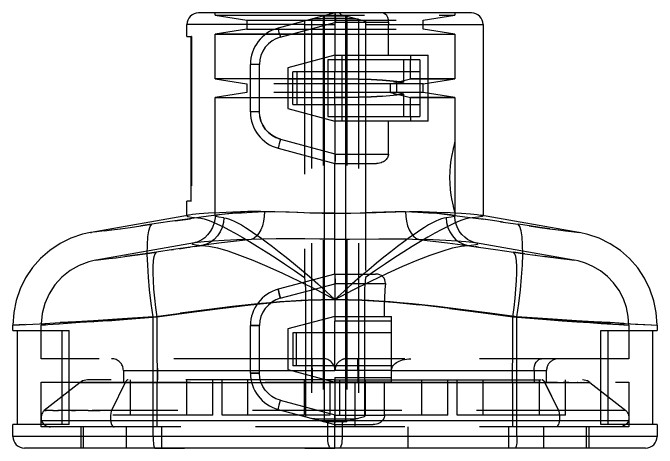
# Model space of a CAD drawing. Header units: millimetres. Extents: x -1 to 4489, y 0 to 1364.
# Drawn here: x 1932.26 to 1959.66, y 534.21 to 552.71 of the extents above; entities that cross this region are included whole.
import ezdxf

# ---------------------------------------------------------------- set-up
doc = ezdxf.new("R2010")
doc.units = ezdxf.units.MM
doc.linetypes.add('HIDDEN', pattern=[9.525, 6.35, -3.175])
doc.layers.add('DEFAULT_2', color=8, linetype='HIDDEN')

# ---------------------------------------------------------------- blocks, each defined once
blk = doc.blocks.new('A$C59FA0EED')
at = {"color": 7, "linetype": 'Continuous'}
for p, q in [((0.5, 18.5), (26.9, 18.5)), ((5.983, 18.354), (5.994, 18.416)), ((5.994, 18.416), (6.007, 18.462)), ((6.007, 18.462), (6.021, 18.491)), ((6.021, 18.491), (6.035, 18.5)), ((6.035, 18.5), (7.305, 18.5)), ((12.42, 18.5), (13.7, 18.5)), ((14.98, 18.5), (13.7, 18.5)), ((13.7, 18.5), (13.7, 17.5)), ((21.365, 18.5), (20.095, 18.5)), ((21.379, 18.491), (21.365, 18.5)), ((21.393, 18.462), (21.379, 18.491)), ((21.406, 18.416), (21.393, 18.462)), ((21.417, 18.353), (21.406, 18.416)), ((5.961, 18), (5.962, 18.097)), ((5.962, 18.097), (5.966, 18.19)), ((5.966, 18.19), (5.973, 18.277)), ((5.973, 18.277), (5.983, 18.354)), ((21.426, 18.277), (21.417, 18.353)), ((21.433, 18.191), (21.426, 18.277)), ((21.437, 18.097), (21.433, 18.191)), ((21.439, 18), (21.437, 18.097)), ((0, 17.5), (0, 18)), ((5.961, 18), (5.961, 12.926)), ((21.439, 18), (21.439, 12.926)), ((27.4, 18), (27.4, 17.5)), ((0, 17.5), (2.101, 17.5)), ((0.2, 13.5), (0.2, 17.5)), ((2.101, 13.5), (2.101, 17.5)), ((11.628, 17.242), (11.652, 17.287)), ((11.652, 17.287), (11.683, 17.33)), ((11.683, 17.33), (11.721, 17.37)), ((11.721, 17.37), (11.766, 17.406)), ((11.766, 17.406), (11.817, 17.437)), ((11.817, 17.437), (11.875, 17.463)), ((11.875, 17.463), (11.939, 17.483)), ((11.939, 17.483), (12.007, 17.495)), ((12.007, 17.495), (12.081, 17.5)), ((13.7, 17.5), (12.081, 17.5)), ((13.689, 17.265), (13.687, 17.213)), ((13.692, 17.341), (13.689, 17.265)), ((13.693, 17.361), (13.692, 17.341)), ((13.695, 17.38), (13.693, 17.361)), ((13.696, 17.399), (13.695, 17.38)), ((13.7, 17.435), (13.696, 17.399)), ((16.114, 16.853), (13.7, 17.5)), ((13.7, 17.5), (13.702, 17.497)), ((13.701, 17.452), (13.7, 17.435)), ((13.702, 17.467), (13.701, 17.452)), ((13.702, 17.497), (13.702, 17.49)), ((13.702, 17.49), (13.703, 17.48)), ((13.703, 17.48), (13.702, 17.467)), ((25.299, 17.5), (27.4, 17.5)), ((25.299, 17.5), (25.299, 13.5)), ((27.2, 17.5), (27.2, 13.5)), ((11.598, 17.1), (11.601, 17.148)), ((11.598, 17.1), (11.598, 15.7)), ((11.601, 17.148), (11.611, 17.195)), ((11.611, 17.195), (11.628, 17.242)), ((13.687, 17.213), (13.686, 17.197)), ((13.686, 17.197), (13.686, 17.181)), ((13.686, 17.181), (13.686, 17.166)), ((13.686, 17.166), (13.686, 17.152)), ((13.686, 17.152), (13.687, 17.137)), ((13.687, 17.137), (13.689, 17.124)), ((13.689, 17.124), (13.692, 17.112)), ((13.692, 17.112), (13.697, 17.1)), ((13.697, 17.1), (13.698, 17.098)), ((13.698, 17.098), (13.698, 17.097)), ((13.698, 17.097), (13.699, 17.095)), ((13.699, 17.095), (13.7, 17.093)), ((13.7, 17.093), (13.7, 17.091)), ((13.7, 17.091), (13.7, 17.09)), ((13.7, 15.5), (13.7, 17.09)), ((16.024, 16.467), (16.213, 16.398)), ((16.213, 16.398), (16.382, 16.304)), ((16.382, 16.304), (16.535, 16.183)), ((16.535, 16.183), (16.666, 16.038)), ((16.666, 16.038), (16.771, 15.875)), ((11.3, 15.7), (13.7, 15.7)), ((11.3, 15.7), (11.3, 12.9)), ((15.7, 15.164), (13.7, 15.7)), ((16.771, 15.875), (16.849, 15.696)), ((16.849, 15.696), (16.897, 15.507)), ((13.7, 15.6), (11.3, 15.6)), ((13.7, 15.5), (11.3, 15.5)), ((16.897, 15.507), (16.914, 15.308)), ((15.7, 13.436), (15.7, 15.164)), ((17.3, 15.308), (17.3, 13.292)), ((11.3, 15), (15.5, 15)), ((15.5, 13.6), (15.5, 15)), ((2.101, 13.5), (0, 13.5)), ((0, 13.271), (0, 13.5)), ((11.3, 13.6), (15.5, 13.6)), ((13.7, 12.9), (15.7, 13.436)), ((27.4, 13.5), (25.299, 13.5)), ((27.4, 13.5), (27.4, 13.271)), ((0, 13.274), (0.035, 12.742)), ((27.363, 12.729), (27.4, 13.274)), ((11.3, 13.1), (13.7, 13.1)), ((13.7, 12.9), (11.3, 12.9)), ((11.598, 12.9), (11.598, 12.261)), ((13.7, 11.51), (13.7, 13.1)), ((0.035, 12.742), (0.137, 12.234)), ((27.259, 12.22), (27.363, 12.729)), ((0.137, 12.234), (0.305, 11.741)), ((11.593, 12.01), (11.596, 12.136)), ((11.596, 12.136), (11.598, 12.261)), ((27.09, 11.728), (27.259, 12.22)), ((11.58, 11.756), (11.587, 11.883)), ((11.587, 11.883), (11.593, 12.01)), ((0.305, 11.741), (0.535, 11.273)), ((11.558, 11.5), (11.57, 11.628)), ((11.57, 11.628), (11.58, 11.756)), ((13.7, 11.1), (16.114, 11.747)), ((13.7, 11.51), (13.7, 11.509)), ((13.7, 11.509), (13.7, 11.507)), ((26.857, 11.261), (27.09, 11.728)), ((0.535, 11.273), (0.825, 10.839)), ((11.558, 11.5), (11.559, 11.419)), ((11.559, 11.419), (11.578, 11.343)), ((11.578, 11.343), (11.612, 11.275)), ((11.612, 11.275), (11.661, 11.215)), ((13.681, 11.435), (13.68, 11.417)), ((13.68, 11.417), (13.68, 11.397)), ((13.68, 11.397), (13.681, 11.377)), ((13.683, 11.453), (13.681, 11.435)), ((13.681, 11.377), (13.682, 11.356)), ((13.682, 11.356), (13.683, 11.335)), ((13.686, 11.47), (13.683, 11.453)), ((13.683, 11.335), (13.685, 11.313)), ((13.685, 11.313), (13.687, 11.291)), ((13.691, 11.486), (13.686, 11.47)), ((13.687, 11.291), (13.692, 11.246)), ((13.697, 11.5), (13.691, 11.486)), ((13.692, 11.246), (13.694, 11.223)), ((13.698, 11.502), (13.697, 11.5)), ((13.699, 11.505), (13.698, 11.503)), ((13.698, 11.503), (13.698, 11.502)), ((13.7, 11.507), (13.699, 11.505)), ((26.566, 10.827), (26.857, 11.261)), ((11.661, 11.215), (11.722, 11.167)), ((11.722, 11.167), (11.794, 11.131)), ((11.794, 11.131), (11.879, 11.108)), ((11.879, 11.108), (11.972, 11.1)), ((13.7, 11.1), (11.972, 11.1)), ((13.694, 11.223), (13.696, 11.201)), ((13.696, 11.201), (13.697, 11.179)), ((13.697, 11.179), (13.699, 11.14)), ((13.699, 11.14), (13.7, 11.124)), ((13.7, 11.124), (13.7, 11.112)), ((13.7, 11.112), (13.701, 11.103)), ((13.701, 11.103), (13.7, 11.1)), ((13.7, 11.1), (13.7, 6.4)), ((0.825, 10.839), (1.169, 10.446)), ((26.22, 10.436), (26.566, 10.827)), ((1.169, 10.446), (1.561, 10.102)), ((25.827, 10.093), (26.22, 10.436)), ((1.561, 10.102), (1.994, 9.812)), ((25.394, 9.805), (25.827, 10.093)), ((1.994, 9.812), (2.459, 9.581)), ((24.928, 9.576), (25.394, 9.805)), ((2.459, 9.581), (2.947, 9.413)), ((2.947, 9.413), (3.305, 9.333)), ((3.331, 9.328), (7.514, 8.591)), ((19.886, 8.591), (24.069, 9.328)), ((24.095, 9.333), (24.439, 9.41)), ((24.439, 9.41), (24.928, 9.576)), ((7.4, 0.5), (7.4, 8.611)), ((7.651, 8.571), (7.514, 8.591)), ((7.939, 8.543), (7.651, 8.571)), ((8.326, 8.517), (7.939, 8.543)), ((8.805, 8.491), (8.326, 8.517)), ((12.374, 8.494), (11.112, 8.455)), ((13.033, 8.506), (12.374, 8.494)), ((13.7, 8.513), (13.033, 8.506)), ((13.7, 8.513), (14.359, 8.506)), ((14.359, 8.506), (15.013, 8.495)), ((15.013, 8.495), (15.656, 8.474)), ((18.607, 8.492), (19.086, 8.517)), ((19.086, 8.517), (19.471, 8.544)), ((19.471, 8.544), (19.755, 8.572)), ((19.755, 8.572), (19.886, 8.591)), ((20, 8.611), (20, 8)), ((9.365, 8.468), (8.805, 8.491)), ((9.995, 8.448), (9.365, 8.468)), ((10.532, 8.447), (9.995, 8.448)), ((11.112, 8.455), (10.532, 8.447)), ((15.656, 8.474), (16.276, 8.456)), ((16.276, 8.456), (16.86, 8.448)), ((16.86, 8.448), (17.405, 8.448)), ((17.405, 8.448), (18.044, 8.469)), ((18.044, 8.469), (18.607, 8.492)), ((19.819, 8), (20, 8)), ((19.819, 8), (19.819, 1)), ((11.593, 6.298), (11.638, 6.326)), ((11.638, 6.326), (11.688, 6.35)), ((11.688, 6.35), (11.743, 6.371)), ((11.743, 6.371), (11.804, 6.386)), ((11.804, 6.386), (11.869, 6.396)), ((11.869, 6.396), (11.939, 6.4)), ((13.7, 6.4), (11.939, 6.4)), ((13.696, 6.299), (13.7, 6.335)), ((16.114, 5.753), (13.7, 6.4)), ((13.702, 6.397), (13.7, 6.4)), ((13.7, 6.335), (13.701, 6.352)), ((13.701, 6.352), (13.702, 6.367)), ((13.702, 6.39), (13.702, 6.397)), ((13.703, 6.38), (13.702, 6.39)), ((13.702, 6.367), (13.703, 6.38)), ((11.429, 6), (11.431, 6.039)), ((11.431, 6.039), (11.439, 6.078)), ((11.439, 6.078), (11.451, 6.117)), ((11.451, 6.117), (11.469, 6.156)), ((11.469, 6.156), (11.491, 6.195)), ((11.491, 6.195), (11.52, 6.231)), ((11.52, 6.231), (11.554, 6.266)), ((11.554, 6.266), (11.593, 6.298)), ((13.686, 6.097), (13.687, 6.113)), ((13.686, 6.081), (13.686, 6.097)), ((13.686, 6.066), (13.686, 6.081)), ((13.686, 6.052), (13.686, 6.066)), ((13.687, 6.037), (13.686, 6.052)), ((13.687, 6.113), (13.689, 6.165)), ((13.689, 6.024), (13.687, 6.037)), ((13.689, 6.165), (13.692, 6.241)), ((13.692, 6.241), (13.693, 6.261)), ((13.693, 6.261), (13.695, 6.28)), ((13.695, 6.28), (13.696, 6.299)), ((11.429, 6), (11.429, 4.6)), ((13.692, 6.012), (13.689, 6.024)), ((13.697, 6), (13.692, 6.012)), ((13.698, 5.998), (13.697, 6)), ((13.698, 5.997), (13.698, 5.998)), ((13.699, 5.995), (13.698, 5.997)), ((13.7, 5.993), (13.699, 5.995)), ((13.7, 5.991), (13.7, 5.993)), ((13.7, 5.99), (13.7, 5.991)), ((13.7, 4.4), (13.7, 5.99)), ((16.024, 5.367), (16.213, 5.298)), ((16.213, 5.298), (16.382, 5.204)), ((16.382, 5.204), (16.535, 5.083)), ((16.535, 5.083), (16.666, 4.938)), ((16.666, 4.938), (16.771, 4.775)), ((16.771, 4.775), (16.849, 4.596)), ((9.735, 4.6), (13.7, 4.6)), ((9.735, 4.6), (9.735, 1.8)), ((13.7, 4.4), (10.086, 4.4)), ((10.086, 2), (10.086, 4.4)), ((10.49, 4.4), (10.49, 4.6)), ((12.408, 4.4), (12.408, 4.6)), ((13.394, 4.6), (13.394, 4.4)), ((15.7, 4.064), (13.7, 4.6)), ((16.849, 4.596), (16.897, 4.407)), ((16.897, 4.407), (16.914, 4.208)), ((17.3, 4.208), (17.3, 2.192)), ((15.5, 3.9), (10.086, 3.9)), ((15.5, 3.9), (15.5, 2.5)), ((15.7, 2.336), (15.7, 4.064)), ((10.086, 2.5), (15.5, 2.5)), ((13.7, 1.8), (15.7, 2.336)), ((10.086, 2), (13.7, 2)), ((10.49, 1.8), (10.49, 2)), ((12.408, 1.8), (12.408, 2)), ((13.394, 2), (13.394, 1.8)), ((13.7, 0.41), (13.7, 2)), ((13.7, 1.8), (9.735, 1.8)), ((11.429, 1.8), (11.429, 0.5)), ((20, 1), (19.819, 1)), ((20, 1), (20, 0.5)), ((13.7, 0), (16.114, 0.647)), ((11.425, 0.4), (11.426, 0.417)), ((11.425, 0.4), (11.429, 0.295)), ((11.426, 0.417), (11.427, 0.434)), ((11.427, 0.434), (11.428, 0.451)), ((11.428, 0.451), (11.429, 0.467)), ((11.429, 0.484), (11.429, 0.5)), ((11.429, 0.467), (11.429, 0.484)), ((11.429, 0.295), (11.455, 0.199)), ((13.68, 0.317), (13.681, 0.335)), ((13.68, 0.297), (13.68, 0.317)), ((13.681, 0.277), (13.68, 0.297)), ((13.681, 0.335), (13.683, 0.353)), ((13.682, 0.256), (13.681, 0.277)), ((13.683, 0.353), (13.686, 0.37)), ((13.686, 0.37), (13.691, 0.386)), ((13.691, 0.386), (13.697, 0.4)), ((13.697, 0.4), (13.698, 0.402)), ((13.698, 0.403), (13.699, 0.405)), ((13.698, 0.402), (13.698, 0.403)), ((13.699, 0.405), (13.7, 0.407)), ((13.7, 0.409), (13.7, 0.41)), ((13.7, 0.407), (13.7, 0.409)), ((7.9, 0), (19.5, 0)), ((11.455, 0.199), (11.501, 0.117)), ((11.501, 0.117), (11.565, 0.054)), ((11.565, 0.054), (11.642, 0.014)), ((11.642, 0.014), (11.732, 0)), ((13.683, 0.235), (13.682, 0.256)), ((13.685, 0.213), (13.683, 0.235)), ((13.687, 0.191), (13.685, 0.213)), ((13.692, 0.146), (13.687, 0.191)), ((13.694, 0.123), (13.692, 0.146)), ((13.696, 0.101), (13.694, 0.123)), ((13.697, 0.08), (13.696, 0.101)), ((13.699, 0.04), (13.697, 0.08)), ((13.7, 0.024), (13.699, 0.04)), ((13.7, 0.012), (13.7, 0.024)), ((13.701, 0.003), (13.7, 0.012)), ((13.7, 0), (13.701, 0.003))]:
    blk.add_line(p, q, dxfattribs=at)
at = {"color": 9, "linetype": 'Continuous'}
for p, q in [((0, 18), (27.4, 18)), ((4.215, 17.528), (4.235, 17.559)), ((4.235, 17.559), (4.256, 17.581)), ((4.256, 17.581), (4.279, 17.595)), ((4.279, 17.595), (4.302, 17.6)), ((23.121, 17.595), (23.098, 17.6)), ((23.144, 17.581), (23.121, 17.595)), ((23.165, 17.559), (23.144, 17.581)), ((23.185, 17.528), (23.165, 17.559)), ((1.227, 17.344), (26.173, 17.344)), ((4.15, 17.227), (4.154, 17.287)), ((4.154, 17.287), (4.16, 17.344)), ((4.16, 17.344), (4.17, 17.397)), ((4.17, 17.397), (4.182, 17.446)), ((4.182, 17.446), (4.197, 17.49)), ((4.197, 17.49), (4.215, 17.528)), ((13.247, 0.121), (13.247, 17.379)), ((13.7, 17.5), (13.7, 17.09)), ((14.153, 17.379), (14.153, 0.121)), ((23.202, 17.491), (23.185, 17.528)), ((23.218, 17.447), (23.202, 17.491)), ((23.23, 17.397), (23.218, 17.447)), ((23.24, 17.344), (23.23, 17.397)), ((23.246, 17.286), (23.24, 17.344)), ((23.25, 17.226), (23.246, 17.286)), ((4.151, 17.166), (4.15, 17.227)), ((4.154, 17.106), (4.151, 17.166)), ((4.161, 17.049), (4.154, 17.106)), ((4.171, 16.997), (4.161, 17.049)), ((4.184, 16.947), (4.171, 16.997)), ((13.697, 17.1), (11.598, 17.1)), ((16.025, 16.467), (13.7, 17.09)), ((23.216, 16.947), (23.229, 16.996)), ((23.229, 16.996), (23.239, 17.049)), ((23.239, 17.049), (23.246, 17.106)), ((23.246, 17.106), (23.249, 17.165)), ((23.249, 17.165), (23.25, 17.226)), ((4.2, 16.904), (4.184, 16.947)), ((4.781, 15.706), (4.2, 16.904)), ((16.093, 16.739), (16.073, 16.657)), ((16.093, 16.739), (16.074, 16.659)), ((16.107, 16.801), (16.093, 16.739)), ((16.107, 16.8), (16.093, 16.739)), ((16.114, 16.839), (16.107, 16.8)), ((16.114, 16.853), (16.114, 16.84)), ((16.114, 16.853), (16.114, 16.839)), ((22.619, 15.706), (23.2, 16.904)), ((23.2, 16.904), (23.216, 16.947)), ((16.051, 16.566), (16.024, 16.467)), ((16.05, 16.565), (16.024, 16.467)), ((16.073, 16.657), (16.05, 16.565)), ((16.074, 16.659), (16.051, 16.566)), ((2.879, 15.707), (2.864, 15.706)), ((3.003, 15.709), (2.879, 15.707)), ((3.11, 15.711), (3.003, 15.709)), ((3.241, 15.713), (3.11, 15.711)), ((3.396, 15.713), (3.241, 15.713)), ((4.253, 15.707), (3.396, 15.713)), ((4.511, 15.706), (4.253, 15.707)), ((22.895, 15.706), (4.511, 15.706)), ((4.778, 15.706), (4.795, 15.675)), ((4.795, 15.675), (4.814, 15.648)), ((4.814, 15.648), (4.834, 15.627)), ((4.834, 15.627), (4.855, 15.612)), ((5.235, 15.2), (5.235, 15.7)), ((13.7, 15.706), (13.7, 15.6)), ((14.665, 15.103), (14.665, 15.7)), ((21.252, 15.7), (21.253, 15.103)), ((22.541, 15.612), (22.562, 15.627)), ((22.562, 15.627), (22.582, 15.648)), ((22.582, 15.648), (22.601, 15.675)), ((22.601, 15.675), (22.619, 15.706)), ((23.161, 15.707), (22.895, 15.706)), ((23.846, 15.713), (23.161, 15.707)), ((24.023, 15.713), (23.846, 15.713)), ((24.175, 15.713), (24.023, 15.713)), ((24.302, 15.711), (24.175, 15.713)), ((24.404, 15.709), (24.302, 15.711)), ((24.478, 15.708), (24.404, 15.709)), ((24.521, 15.707), (24.478, 15.708)), ((24.536, 15.706), (24.521, 15.707)), ((4.855, 15.612), (4.877, 15.603)), ((4.877, 15.603), (4.898, 15.6)), ((12.735, 15.5), (12.735, 15.6)), ((22.498, 15.6), (22.52, 15.603)), ((22.52, 15.603), (22.541, 15.612)), ((11.3, 15.2), (4.7, 15.2)), ((5.229, 15.103), (5.211, 15.01)), ((5.235, 15.2), (5.229, 15.103)), ((22.7, 15.2), (13.7, 15.2)), ((13.7, 15.2), (13.7, 13.1)), ((14.665, 15.103), (14.666, 15.01)), ((16.914, 15.308), (17.3, 15.308)), ((17.013, 15.307), (16.914, 15.308)), ((16.914, 15.307), (16.914, 13.293)), ((17.188, 15.307), (17.013, 15.307)), ((17.287, 15.307), (17.188, 15.307)), ((17.3, 15.308), (17.287, 15.307)), ((21.253, 15.103), (21.254, 15.009)), ((5.141, 14.846), (5.092, 14.784)), ((5.181, 14.923), (5.141, 14.846)), ((5.211, 15.01), (5.181, 14.923)), ((14.666, 15.01), (14.668, 14.923)), ((14.668, 14.923), (14.67, 14.846)), ((14.67, 14.846), (14.673, 14.784)), ((21.254, 15.009), (21.255, 14.923)), ((21.255, 14.923), (21.257, 14.847)), ((21.257, 14.847), (21.26, 14.784)), ((4.976, 14.709), (4.913, 14.7)), ((5.036, 14.738), (4.976, 14.709)), ((5.092, 14.784), (5.036, 14.738)), ((14.673, 14.784), (14.676, 14.738)), ((14.676, 14.738), (14.679, 14.709)), ((14.679, 14.709), (14.682, 14.7)), ((21.26, 14.784), (21.263, 14.738)), ((21.263, 14.738), (21.266, 14.709)), ((21.266, 14.709), (21.27, 14.7)), ((0.52, 13.246), (0, 13.274)), ((0.917, 13.225), (0.235, 13.261)), ((1.415, 13.198), (0.524, 13.246)), ((2.006, 13.165), (0.921, 13.225)), ((1.632, 13.246), (1.2, 13.273)), ((1.42, 13.198), (2.011, 13.165)), ((2.373, 13.198), (1.632, 13.246)), ((2.681, 13.127), (2.006, 13.165)), ((2.011, 13.165), (2.685, 13.127)), ((2.862, 13.165), (2.373, 13.198)), ((3.419, 13.127), (2.862, 13.165)), ((16.896, 13.093), (16.914, 13.293)), ((16.897, 13.095), (16.914, 13.293)), ((17.107, 13.293), (16.914, 13.292)), ((16.914, 13.292), (17.3, 13.292)), ((17.249, 13.293), (17.107, 13.293)), ((17.287, 13.293), (17.249, 13.293)), ((17.3, 13.292), (17.287, 13.293)), ((23.981, 13.127), (24.538, 13.165)), ((24.538, 13.165), (25.44, 13.225)), ((25.388, 13.165), (24.714, 13.127)), ((24.719, 13.127), (25.393, 13.165)), ((26.478, 13.225), (25.388, 13.165)), ((25.44, 13.225), (26.152, 13.27)), ((27.4, 13.274), (25.984, 13.198)), ((26.152, 13.27), (26.2, 13.273)), ((26.879, 13.246), (27.4, 13.274)), ((3.427, 13.084), (2.681, 13.127)), ((2.685, 13.127), (3.43, 13.084)), ((4.037, 13.084), (3.419, 13.127)), ((4.232, 13.036), (3.427, 13.084)), ((3.43, 13.084), (4.234, 13.036)), ((4.705, 13.036), (4.037, 13.084)), ((5.081, 12.983), (4.232, 13.036)), ((4.234, 13.036), (5.083, 12.983)), ((5.409, 12.983), (4.705, 13.036)), ((5.961, 12.926), (5.081, 12.983)), ((5.083, 12.983), (5.961, 12.926)), ((6.139, 12.926), (5.409, 12.983)), ((5.961, 12.926), (5.881, 12.346)), ((5.961, 12.926), (7.11, 12.765)), ((6.139, 12.926), (6.083, 12.52)), ((6.139, 12.926), (7.498, 12.731)), ((16.771, 12.726), (16.85, 12.908)), ((16.849, 12.905), (16.897, 13.095)), ((19.901, 12.731), (21.261, 12.926)), ((21.439, 12.926), (20.047, 12.731)), ((21.261, 12.926), (21.991, 12.983)), ((21.261, 12.926), (21.317, 12.52)), ((22.317, 12.983), (21.439, 12.926)), ((21.439, 12.926), (22.318, 12.983)), ((21.439, 12.926), (21.519, 12.346)), ((21.991, 12.983), (22.695, 13.036)), ((23.165, 13.036), (22.317, 12.983)), ((22.318, 12.983), (23.168, 13.036)), ((22.695, 13.036), (23.363, 13.084)), ((23.969, 13.084), (23.165, 13.036)), ((23.168, 13.036), (23.973, 13.084)), ((23.363, 13.084), (23.981, 13.127)), ((24.714, 13.127), (23.969, 13.084)), ((23.973, 13.084), (24.719, 13.127)), ((7.92, 12.659), (6.949, 12.788)), ((7.11, 12.765), (8.235, 12.618)), ((7.498, 12.731), (8.821, 12.559)), ((8.873, 12.539), (7.92, 12.659)), ((8.235, 12.618), (9.336, 12.483)), ((16.665, 12.562), (16.772, 12.727)), ((18.063, 12.483), (19.164, 12.618)), ((18.577, 12.559), (19.901, 12.731)), ((20.047, 12.731), (18.692, 12.559)), ((19.164, 12.618), (20.289, 12.765)), ((5.881, 12.346), (5.815, 11.776)), ((6.083, 12.52), (6.037, 12.121)), ((8.821, 12.559), (10.11, 12.405)), ((9.805, 12.43), (8.873, 12.539)), ((9.336, 12.483), (10.408, 12.366)), ((10.713, 12.338), (9.805, 12.43)), ((10.11, 12.405), (11.356, 12.284)), ((10.408, 12.366), (11.446, 12.276)), ((11.598, 12.261), (10.713, 12.338)), ((15.953, 12.276), (16.991, 12.366)), ((16.043, 12.284), (17.289, 12.405)), ((16.379, 12.294), (16.535, 12.418)), ((16.533, 12.417), (16.665, 12.562)), ((16.991, 12.366), (18.063, 12.483)), ((17.373, 12.405), (17.003, 12.37)), ((17.289, 12.405), (18.577, 12.559)), ((18.692, 12.559), (17.373, 12.405)), ((21.317, 12.52), (21.363, 12.121)), ((21.519, 12.346), (21.585, 11.776)), ((6.037, 12.121), (6.002, 11.739)), ((11.356, 12.284), (12.552, 12.21)), ((11.446, 12.276), (12.451, 12.209)), ((12.552, 12.21), (13.7, 12.179)), ((13.7, 12.179), (14.847, 12.21)), ((16.025, 12.133), (13.7, 11.51)), ((14.847, 12.21), (16.043, 12.284)), ((14.948, 12.209), (15.953, 12.276)), ((16.05, 12.035), (16.024, 12.133)), ((16.024, 12.133), (16.051, 12.034)), ((16.025, 12.133), (16.213, 12.202)), ((16.025, 12.133), (16.211, 12.2)), ((16.211, 12.2), (16.382, 12.296)), ((21.363, 12.121), (21.398, 11.739)), ((16.073, 11.943), (16.05, 12.035)), ((16.051, 12.034), (16.074, 11.941)), ((16.093, 11.861), (16.073, 11.943)), ((16.074, 11.941), (16.093, 11.861)), ((16.107, 11.799), (16.093, 11.861)), ((16.093, 11.861), (16.107, 11.8)), ((16.107, 11.8), (16.114, 11.761)), ((5.815, 11.776), (5.765, 11.23)), ((6.002, 11.739), (5.979, 11.381)), ((16.114, 11.761), (16.114, 11.747)), ((16.114, 11.747), (16.114, 11.76)), ((21.398, 11.739), (21.421, 11.381)), ((21.585, 11.776), (21.635, 11.23)), ((5.979, 11.381), (5.969, 11.058)), ((13.697, 11.5), (11.558, 11.5)), ((21.421, 11.381), (21.431, 11.058)), ((5.765, 11.23), (5.732, 10.72)), ((5.969, 11.058), (5.972, 10.776)), ((21.431, 11.058), (21.428, 10.776)), ((21.635, 11.23), (21.667, 10.72)), ((5.732, 10.72), (5.718, 10.257)), ((5.972, 10.776), (5.987, 10.541)), ((21.428, 10.776), (21.412, 10.541)), ((21.667, 10.72), (21.682, 10.257)), ((3.845, 10.474), (3.514, 10.515)), ((4.095, 10.443), (3.845, 10.474)), ((4.407, 10.404), (4.095, 10.443)), ((5.987, 10.541), (6.015, 10.36)), ((21.412, 10.541), (21.384, 10.36)), ((23.312, 10.444), (23, 10.405)), ((23.886, 10.515), (23.312, 10.444)), ((4.774, 10.356), (4.407, 10.404)), ((5.185, 10.301), (4.774, 10.356)), ((5.63, 10.238), (5.185, 10.301)), ((6.106, 10.168), (5.63, 10.238)), ((5.718, 10.257), (5.722, 9.854)), ((6.015, 10.36), (6.055, 10.235)), ((6.055, 10.235), (6.106, 10.168)), ((6.867, 10.055), (6.106, 10.168)), ((20.563, 10.059), (21.294, 10.168)), ((21.773, 10.239), (21.294, 10.168)), ((21.345, 10.235), (21.294, 10.168)), ((21.384, 10.36), (21.345, 10.235)), ((21.682, 10.257), (21.678, 9.854)), ((22.22, 10.301), (21.773, 10.239)), ((22.633, 10.357), (22.22, 10.301)), ((23, 10.405), (22.633, 10.357)), ((7.59, 9.951), (6.867, 10.055)), ((8.273, 9.857), (7.59, 9.951)), ((18.529, 9.779), (19.183, 9.865)), ((19.183, 9.865), (19.858, 9.958)), ((19.858, 9.958), (20.563, 10.059)), ((5.722, 9.854), (5.744, 9.519)), ((7.722, 9.772), (7.857, 9.753)), ((7.857, 9.753), (8.138, 9.725)), ((8.138, 9.725), (8.517, 9.699)), ((8.922, 9.772), (8.273, 9.857)), ((8.517, 9.699), (8.983, 9.673)), ((9.544, 9.696), (8.922, 9.772)), ((8.983, 9.673), (9.526, 9.65)), ((9.526, 9.65), (10.138, 9.63)), ((10.138, 9.63), (9.544, 9.696)), ((10.255, 9.576), (10.138, 9.63)), ((10.671, 9.61), (10.138, 9.63)), ((11.237, 9.604), (10.671, 9.61)), ((11.836, 9.604), (11.237, 9.604)), ((13.076, 9.612), (11.836, 9.604)), ((13.7, 9.613), (13.076, 9.612)), ((13.7, 9.613), (14.349, 9.611)), ((14.349, 9.611), (14.984, 9.608)), ((14.984, 9.608), (15.607, 9.604)), ((15.607, 9.604), (16.201, 9.604)), ((16.201, 9.604), (16.751, 9.611)), ((16.751, 9.611), (17.262, 9.63)), ((17.144, 9.576), (17.262, 9.63)), ((17.262, 9.63), (17.888, 9.701)), ((17.262, 9.63), (17.874, 9.65)), ((17.874, 9.65), (18.417, 9.673)), ((17.888, 9.701), (18.529, 9.779)), ((18.417, 9.673), (18.883, 9.699)), ((18.883, 9.699), (19.261, 9.725)), ((19.261, 9.725), (19.543, 9.753)), ((19.543, 9.753), (19.677, 9.772)), ((21.678, 9.854), (21.656, 9.519)), ((3.64, 9.292), (3.306, 9.333)), ((5.744, 9.519), (5.784, 9.26)), ((10.365, 9.488), (10.255, 9.576)), ((10.464, 9.368), (10.365, 9.488)), ((10.549, 9.219), (10.464, 9.368)), ((16.851, 9.22), (16.935, 9.368)), ((16.935, 9.368), (17.034, 9.488)), ((17.034, 9.488), (17.144, 9.576)), ((21.656, 9.519), (21.615, 9.26)), ((23.77, 9.294), (24.094, 9.333)), ((24.094, 9.333), (24.059, 9.329)), ((3.63, 9.294), (3.882, 9.263)), ((3.893, 9.261), (3.64, 9.292)), ((4.209, 9.222), (3.882, 9.263)), ((4.579, 9.174), (4.197, 9.223)), ((4.568, 9.175), (4.984, 9.119)), ((4.993, 9.118), (4.579, 9.174)), ((4.984, 9.119), (5.434, 9.057)), ((5.439, 9.056), (4.993, 9.118)), ((5.434, 9.057), (5.913, 8.987)), ((5.784, 9.26), (5.841, 9.081)), ((5.841, 9.081), (5.913, 8.987)), ((5.841, 9.081), (5.913, 8.987)), ((10.617, 9.047), (10.549, 9.219)), ((10.665, 8.858), (10.617, 9.047)), ((16.734, 8.858), (16.783, 9.048)), ((16.783, 9.048), (16.851, 9.22)), ((21.559, 9.081), (21.487, 8.987)), ((21.967, 9.057), (21.487, 8.987)), ((21.487, 8.987), (21.961, 9.056)), ((21.615, 9.26), (21.559, 9.081)), ((22.416, 9.119), (21.961, 9.056)), ((22.833, 9.175), (22.406, 9.118)), ((23.204, 9.223), (22.82, 9.174)), ((23.519, 9.263), (23.19, 9.221)), ((23.506, 9.261), (23.943, 9.315)), ((6.658, 8.876), (5.913, 8.987)), ((6.545, 8.893), (7.373, 8.774)), ((7.196, 8.799), (7.528, 8.753)), ((8.058, 8.681), (7.373, 8.774)), ((10.693, 8.656), (10.665, 8.858)), ((16.706, 8.656), (16.734, 8.858)), ((19.299, 8.675), (19.989, 8.769)), ((20.171, 8.795), (19.851, 8.75)), ((19.989, 8.769), (20.821, 8.888)), ((20.494, 8.841), (20.171, 8.795)), ((20.719, 8.873), (21.487, 8.987)), ((8.719, 8.595), (8.058, 8.681)), ((8.652, 8.601), (8.6, 8.631)), ((8.792, 8.573), (8.652, 8.601)), ((9.365, 8.518), (8.719, 8.595)), ((9.02, 8.545), (8.792, 8.573)), ((9.33, 8.518), (9.02, 8.545)), ((9.718, 8.493), (9.33, 8.518)), ((9.994, 8.448), (9.365, 8.518)), ((10.7, 8.448), (10.693, 8.656)), ((12.633, 8.494), (12.117, 8.474)), ((13.162, 8.506), (12.633, 8.494)), ((13.7, 8.513), (13.162, 8.506)), ((14.24, 8.506), (13.7, 8.513)), ((14.771, 8.494), (14.24, 8.506)), ((15.287, 8.474), (14.771, 8.494)), ((16.7, 8.448), (16.706, 8.656)), ((17.405, 8.448), (18.01, 8.514)), ((18.066, 8.518), (17.678, 8.493)), ((18.01, 8.514), (18.641, 8.59)), ((18.376, 8.545), (18.066, 8.518)), ((18.605, 8.572), (18.376, 8.545)), ((18.746, 8.6), (18.605, 8.572)), ((18.641, 8.59), (19.299, 8.675)), ((18.8, 8.631), (18.746, 8.6)), ((10.178, 8.469), (9.718, 8.493)), ((10.7, 8.448), (10.178, 8.469)), ((11.146, 8.448), (10.7, 8.448)), ((11.62, 8.455), (11.146, 8.448)), ((12.117, 8.474), (11.62, 8.455)), ((15.784, 8.455), (15.287, 8.474)), ((16.256, 8.448), (15.784, 8.455)), ((16.7, 8.448), (16.256, 8.448)), ((17.22, 8.469), (16.7, 8.448)), ((17.678, 8.493), (17.22, 8.469)), ((13.697, 6), (11.429, 6)), ((16.024, 5.367), (13.7, 5.99)), ((16.05, 5.465), (16.074, 5.559)), ((16.073, 5.558), (16.093, 5.639)), ((16.093, 5.639), (16.107, 5.701)), ((16.107, 5.7), (16.114, 5.739)), ((16.114, 5.74), (16.114, 5.753)), ((16.114, 5.739), (16.114, 5.753)), ((16.024, 5.367), (16.051, 5.466)), ((16.914, 4.208), (17.3, 4.208)), ((16.914, 4.208), (16.914, 2.192)), ((13.7, 3.9), (13.7, 2.5)), ((16.897, 1.995), (16.914, 2.193)), ((16.914, 2.192), (17.3, 2.192)), ((16.85, 1.808), (16.897, 1.995)), ((16.772, 1.627), (16.85, 1.808)), ((16.533, 1.317), (16.665, 1.462)), ((16.665, 1.462), (16.772, 1.627)), ((16.025, 1.033), (16.211, 1.1)), ((16.211, 1.1), (16.379, 1.194)), ((16.379, 1.194), (16.533, 1.317)), ((16.025, 1.033), (13.7, 0.41)), ((16.051, 0.934), (16.024, 1.033)), ((16.05, 0.935), (16.074, 0.841)), ((16.073, 0.842), (16.093, 0.761)), ((16.093, 0.761), (16.107, 0.699)), ((16.114, 0.66), (16.107, 0.7)), ((16.114, 0.647), (16.114, 0.661)), ((16.114, 0.66), (16.114, 0.647)), ((12.408, 0.5), (7.4, 0.5)), ((13.697, 0.4), (11.425, 0.4)), ((14.992, 0.5), (20, 0.5))]:
    blk.add_line(p, q, dxfattribs=at)
at = {"color": 7, "linetype": 'Continuous'}
for centre, radius, start, end in [((0.5, 18), 0.5, 90.0034, 180), ((26.9, 18), 0.5, 0, 89.9963), ((15.7, 15.308), 1.6, 0, 75), ((15.7, 13.292), 1.6, 285, 360), ((15.7, 4.208), 1.6, 0, 74.9999), ((15.7, 2.192), 1.6, 285, 0), ((7.9, 0.5), 0.5, 180, 269.9943), ((19.5, 0.5), 0.5, 270.0376, 0)]:
    blk.add_arc(centre, radius, start, end, dxfattribs=at)
at = {"layer": 'DEFAULT_2', "color": 8, "linetype": 'HIDDEN'}
for p, q in [((2.9, 17.6), (2.9, 18.5)), ((3, 18.5), (3, 17.6)), ((4.833, 17.6), (4.833, 18.5)), ((6.315, 17.6), (6.315, 18.5)), ((10.608, 17.6), (10.608, 18.5)), ((13.429, 18.352), (13.449, 18.415)), ((13.449, 18.415), (13.472, 18.462)), ((13.472, 18.462), (13.495, 18.49)), ((13.495, 18.49), (13.52, 18.5)), ((13.879, 18.5), (13.904, 18.491)), ((13.904, 18.491), (13.927, 18.463)), ((13.927, 18.463), (13.95, 18.415)), ((13.95, 18.415), (13.97, 18.352)), ((21.085, 17.6), (21.085, 18.5)), ((21.393, 18.462), (21.379, 18.491)), ((22.567, 18.5), (22.567, 17.6)), ((24.4, 18.5), (24.4, 17.6)), ((24.5, 18.5), (24.5, 17.6)), ((5.967, 18.191), (5.973, 18.277)), ((5.983, 18.353), (5.983, 18.354)), ((13.392, 18), (13.395, 18.095)), ((13.395, 18.095), (13.402, 18.186)), ((13.402, 18.186), (13.414, 18.274)), ((13.414, 18.274), (13.429, 18.352)), ((13.97, 18.352), (13.986, 18.273)), ((13.986, 18.273), (13.998, 18.184)), ((13.998, 18.184), (14.005, 18.094)), ((14.005, 18.094), (14.007, 18)), ((21.417, 18.353), (21.417, 18.354)), ((21.433, 18.19), (21.426, 18.277)), ((21.439, 18), (21.437, 18.097)), ((13.392, 17.418), (13.392, 18)), ((14.007, 18), (14.007, 17.418)), ((1.2, 15.7), (1.2, 17.6)), ((1.201, 17.6), (26.199, 17.6)), ((1.371, 17.528), (1.423, 17.559)), ((1.423, 17.559), (1.479, 17.581)), ((1.479, 17.581), (1.539, 17.595)), ((1.539, 17.595), (1.6, 17.6)), ((4.216, 17.528), (4.235, 17.559)), ((4.235, 17.559), (4.257, 17.581)), ((4.257, 17.581), (4.279, 17.595)), ((4.279, 17.595), (4.302, 17.6)), ((6.139, 17.6), (6.139, 15.7)), ((12.857, 15.7), (12.857, 17.6)), ((13.7, 17.5), (13.7, 17.595)), ((21.261, 17.6), (21.261, 15.7)), ((23.12, 17.595), (23.098, 17.6)), ((23.143, 17.581), (23.12, 17.595)), ((23.164, 17.559), (23.143, 17.581)), ((23.184, 17.528), (23.164, 17.559)), ((25.861, 17.595), (25.8, 17.6)), ((25.92, 17.581), (25.861, 17.595)), ((25.977, 17.559), (25.92, 17.581)), ((26.029, 17.528), (25.977, 17.559)), ((26.2, 17.6), (26.2, 15.7)), ((1.201, 17.226), (1.209, 17.286)), ((1.209, 17.286), (1.227, 17.344)), ((1.227, 17.344), (1.252, 17.397)), ((1.252, 17.397), (1.285, 17.447)), ((1.285, 17.447), (1.325, 17.491)), ((1.325, 17.491), (1.371, 17.528)), ((2.101, 17.5), (2.391, 17.5)), ((2.391, 17.5), (2.391, 13.5)), ((4.151, 17.226), (4.154, 17.286)), ((4.154, 17.286), (4.161, 17.344)), ((4.161, 17.344), (4.17, 17.397)), ((4.17, 17.397), (4.183, 17.447)), ((4.198, 17.491), (4.216, 17.528)), ((12.451, 17.165), (13.392, 17.418)), ((13.2, 0.134), (13.2, 17.366)), ((14.199, 17.366), (13.201, 17.366)), ((14.199, 0.134), (14.199, 17.366)), ((23.202, 17.49), (23.184, 17.528)), ((23.217, 17.446), (23.202, 17.49)), ((23.229, 17.397), (23.217, 17.446)), ((23.239, 17.344), (23.229, 17.397)), ((23.245, 17.287), (23.239, 17.344)), ((23.249, 17.227), (23.245, 17.287)), ((25.009, 17.5), (25.299, 17.5)), ((25.009, 17.5), (25.009, 13.5)), ((26.075, 17.491), (26.029, 17.528)), ((26.115, 17.447), (26.075, 17.491)), ((26.148, 17.397), (26.115, 17.447)), ((26.173, 17.344), (26.148, 17.397)), ((26.19, 17.286), (26.173, 17.344)), ((26.199, 17.226), (26.19, 17.286)), ((1.201, 17.165), (1.201, 17.226)), ((1.211, 17.106), (1.201, 17.165)), ((1.229, 17.049), (1.211, 17.106)), ((1.256, 16.996), (1.229, 17.049)), ((1.29, 16.947), (1.256, 16.996)), ((3.9, 17.1), (8.5, 17.1)), ((3.9, 17.1), (3.9, 15.6)), ((4.151, 17.165), (4.151, 17.226)), ((4.155, 17.106), (4.151, 17.165)), ((4.162, 17.049), (4.155, 17.106)), ((4.172, 16.996), (4.162, 17.049)), ((4.185, 16.947), (4.172, 16.996)), ((5, 17.1), (5, 15.6)), ((7.4, 17.1), (7.4, 15.6)), ((8.5, 17.1), (8.5, 15.6)), ((8.9, 17.1), (11.598, 17.1)), ((8.9, 17.1), (8.9, 15.6)), ((10, 17.1), (10, 15.6)), ((12.4, 17.1), (12.4, 15.6)), ((12.451, 12.209), (12.451, 17.165)), ((12.746, 17.239), (12.698, 17.232)), ((12.698, 0.268), (12.698, 17.232)), ((12.833, 17.245), (12.746, 17.239)), ((12.955, 17.25), (12.833, 17.245)), ((13.108, 17.253), (12.955, 17.25)), ((13.285, 17.256), (13.108, 17.253)), ((13.48, 17.258), (13.285, 17.256)), ((13.691, 17.259), (13.48, 17.258)), ((13.5, 17.1), (13.5, 15.6)), ((13.903, 17.258), (13.691, 17.259)), ((13.9, 17.1), (18.5, 17.1)), ((13.9, 17.1), (13.9, 15.6)), ((14.1, 17.257), (13.903, 17.258)), ((14.28, 17.254), (14.1, 17.257)), ((14.437, 17.25), (14.28, 17.254)), ((14.562, 17.245), (14.437, 17.25)), ((14.652, 17.239), (14.562, 17.245)), ((14.702, 17.232), (14.652, 17.239)), ((14.702, 0.268), (14.702, 17.232)), ((14.948, 12.209), (14.948, 17.165)), ((15, 17.1), (15, 15.6)), ((17.4, 17.1), (17.4, 15.6)), ((18.5, 17.1), (18.5, 15.6)), ((18.9, 17.1), (23.152, 17.1)), ((18.9, 17.1), (18.9, 15.6)), ((20, 17.1), (20, 15.6)), ((22.4, 17.1), (22.4, 15.6)), ((23.215, 16.947), (23.228, 16.997)), ((23.228, 16.997), (23.238, 17.049)), ((23.238, 17.049), (23.245, 17.106)), ((23.245, 17.106), (23.248, 17.166)), ((23.248, 17.166), (23.249, 17.227)), ((26.11, 16.947), (26.144, 16.996)), ((26.144, 16.996), (26.17, 17.049)), ((26.17, 17.049), (26.189, 17.106)), ((26.189, 17.106), (26.198, 17.165)), ((26.198, 17.165), (26.199, 17.226)), ((1.331, 16.904), (1.29, 16.947)), ((1.331, 16.904), (23.2, 16.904)), ((2.864, 15.706), (1.331, 16.904)), ((4.2, 16.904), (4.185, 16.947)), ((4.785, 15.706), (4.2, 16.904)), ((22.618, 15.706), (23.199, 16.904)), ((23.199, 16.904), (23.215, 16.947)), ((23.199, 16.904), (23.525, 16.905)), ((23.362, 16.905), (23.69, 16.905)), ((23.527, 16.905), (23.856, 16.905)), ((23.86, 16.905), (23.692, 16.905)), ((23.856, 16.905), (24.024, 16.904)), ((24.203, 16.904), (23.86, 16.905)), ((24.194, 16.904), (24.557, 16.906)), ((24.536, 15.706), (26.069, 16.904)), ((24.541, 16.906), (24.879, 16.906)), ((24.903, 16.906), (24.733, 16.906)), ((24.879, 16.906), (25.211, 16.904)), ((25.186, 16.904), (25.481, 16.906)), ((25.599, 16.906), (25.461, 16.906)), ((25.704, 16.906), (25.584, 16.906)), ((25.693, 16.906), (25.87, 16.904)), ((25.864, 16.904), (25.933, 16.904)), ((25.929, 16.904), (25.984, 16.905)), ((26.022, 16.905), (25.981, 16.905)), ((26.049, 16.905), (26.021, 16.905)), ((26.048, 16.905), (26.064, 16.905)), ((26.064, 16.905), (26.069, 16.904)), ((26.069, 16.904), (26.11, 16.947)), ((11.3, 15.7), (1.201, 15.7)), ((2.864, 15.706), (2.903, 15.678)), ((2.878, 15.707), (2.926, 15.708)), ((2.903, 15.678), (2.964, 15.645)), ((2.964, 15.645), (3.03, 15.621)), ((2.996, 15.709), (3.003, 15.709)), ((3.03, 15.621), (3.1, 15.605)), ((3.099, 15.711), (3.11, 15.711)), ((3.226, 15.713), (3.241, 15.713)), ((3.378, 15.713), (3.396, 15.713)), ((3.758, 15.711), (3.989, 15.709)), ((4.242, 15.707), (4.508, 15.706)), ((4.511, 15.706), (4.785, 15.706)), ((4.7, 15.7), (4.7, 15.2)), ((4.8, 15.675), (4.782, 15.706)), ((4.819, 15.648), (4.8, 15.675)), ((4.838, 15.627), (4.819, 15.648)), ((4.859, 15.612), (4.838, 15.627)), ((6.148, 15.7), (6.147, 15.103)), ((11.598, 15.706), (11.3, 15.706)), ((13.7, 15.706), (11.598, 15.706)), ((12.735, 15.6), (12.735, 15.7)), ((26.199, 15.7), (13.7, 15.7)), ((13.7, 15.7), (13.7, 15.6)), ((22.545, 15.612), (22.565, 15.627)), ((22.565, 15.627), (22.583, 15.648)), ((22.583, 15.648), (22.601, 15.675)), ((22.601, 15.675), (22.618, 15.706)), ((22.621, 15.706), (22.888, 15.706)), ((22.7, 15.2), (22.7, 15.7)), ((22.895, 15.706), (23.146, 15.707)), ((23.825, 15.713), (23.846, 15.713)), ((24.004, 15.713), (24.023, 15.713)), ((24.159, 15.713), (24.175, 15.713)), ((24.29, 15.711), (24.302, 15.711)), ((24.3, 15.605), (24.37, 15.621)), ((24.37, 15.621), (24.436, 15.645)), ((24.397, 15.709), (24.404, 15.709)), ((24.436, 15.645), (24.497, 15.678)), ((24.497, 15.678), (24.536, 15.706)), ((24.52, 15.707), (24.521, 15.707)), ((3.1, 15.605), (3.172, 15.6)), ((11.3, 15.6), (3.173, 15.6)), ((4.881, 15.603), (4.859, 15.612)), ((4.902, 15.6), (4.881, 15.603)), ((12.735, 15.2), (12.735, 15.5)), ((13.7, 15.6), (24.227, 15.6)), ((21.253, 15.103), (21.252, 15.6)), ((22.505, 15.6), (22.525, 15.603)), ((22.525, 15.603), (22.545, 15.612)), ((24.228, 15.6), (24.3, 15.605)), ((6.147, 15.103), (6.146, 15.009)), ((11.272, 15.073), (11.249, 15.029)), ((11.288, 15.117), (11.272, 15.073)), ((11.297, 15.159), (11.288, 15.117)), ((11.3, 15.2), (11.297, 15.159)), ((11.3, 15.2), (13.7, 15.2)), ((12.735, 15.2), (12.733, 15)), ((21.253, 15.103), (21.254, 15.01)), ((6.142, 14.847), (6.14, 14.784)), ((6.145, 14.923), (6.142, 14.847)), ((6.146, 15.009), (6.145, 14.923)), ((10.97, 14.801), (10.901, 14.773)), ((11.033, 14.832), (10.97, 14.801)), ((11.089, 14.866), (11.033, 14.832)), ((11.139, 14.904), (11.089, 14.866)), ((11.183, 14.944), (11.139, 14.904)), ((11.219, 14.986), (11.183, 14.944)), ((11.249, 15.029), (11.219, 14.986)), ((12.73, 14.846), (12.727, 14.784)), ((12.732, 14.923), (12.73, 14.846)), ((12.733, 15), (12.732, 14.923)), ((14.666, 15.01), (14.666, 15)), ((15.349, 13.6), (15.349, 15)), ((1.2, 13.27), (1.2, 14.7)), ((1.201, 14.7), (13.2, 14.7)), ((6.133, 14.709), (6.13, 14.7)), ((6.137, 14.738), (6.133, 14.709)), ((6.14, 14.784), (6.137, 14.738)), ((6.139, 14.7), (6.139, 12.926)), ((10.566, 14.704), (10.468, 14.7)), ((10.659, 14.714), (10.566, 14.704)), ((10.746, 14.729), (10.659, 14.714)), ((10.826, 14.749), (10.746, 14.729)), ((10.901, 14.773), (10.826, 14.749)), ((12.721, 14.709), (12.717, 14.7)), ((12.724, 14.738), (12.721, 14.709)), ((12.727, 14.784), (12.724, 14.738)), ((14.2, 14.7), (26.199, 14.7)), ((21.261, 14.7), (21.261, 12.926)), ((26.2, 14.7), (26.2, 13.27)), ((2.391, 13.5), (2.101, 13.5)), ((25.299, 13.5), (25.009, 13.5)), ((1.2, 13.273), (1.224, 12.91)), ((1.395, 13.261), (1.632, 13.246)), ((1.964, 13.224), (2.373, 13.198)), ((2.377, 13.197), (2.866, 13.165)), ((2.866, 13.165), (3.423, 13.127)), ((24.538, 13.165), (24.535, 13.165)), ((25.44, 13.225), (25.436, 13.224)), ((26.2, 13.273), (26.007, 13.261)), ((26.156, 12.777), (26.199, 13.217)), ((26.199, 13.217), (26.2, 13.273)), ((1.224, 12.91), (1.302, 12.525)), ((3.423, 13.127), (4.041, 13.084)), ((4.041, 13.084), (4.707, 13.035)), ((4.707, 13.035), (5.411, 12.983)), ((5.411, 12.983), (6.139, 12.926)), ((7.499, 12.731), (6.139, 12.926)), ((21.261, 12.926), (19.902, 12.731)), ((21.989, 12.983), (21.261, 12.926)), ((22.693, 13.035), (21.989, 12.983)), ((23.36, 13.084), (22.693, 13.035)), ((23.363, 13.084), (23.36, 13.084)), ((23.981, 13.127), (23.978, 13.127)), ((8.823, 12.559), (7.499, 12.731)), ((19.902, 12.731), (18.578, 12.559)), ((26.043, 12.347), (26.156, 12.777)), ((1.302, 12.525), (1.434, 12.151)), ((10.111, 12.405), (10.11, 12.405)), ((11.357, 12.284), (10.111, 12.405)), ((17.29, 12.405), (16.044, 12.284)), ((17.003, 12.37), (16.098, 12.284)), ((18.578, 12.559), (17.29, 12.405)), ((25.862, 11.939), (26.043, 12.347)), ((1.434, 12.151), (1.619, 11.799)), ((12.553, 12.21), (11.357, 12.284)), ((12.45, 12.046), (12.451, 12.209)), ((13.7, 12.179), (12.553, 12.21)), ((13.7, 12.179), (12.922, 11.772)), ((13.328, 11.839), (13.7, 12.179)), ((14.874, 12.21), (13.7, 12.179)), ((14.071, 11.84), (13.7, 12.179)), ((14.479, 11.771), (13.7, 12.179)), ((14.848, 12.21), (14.847, 12.21)), ((16.098, 12.284), (14.874, 12.21)), ((14.95, 12.046), (14.948, 12.209)), ((16.044, 12.284), (16.043, 12.284)), ((1.619, 11.799), (1.849, 11.48)), ((12.441, 11.723), (12.447, 11.884)), ((12.447, 11.884), (12.45, 12.046)), ((12.965, 11.516), (13.328, 11.839)), ((14.434, 11.517), (14.071, 11.84)), ((14.953, 11.883), (14.95, 12.046)), ((14.959, 11.722), (14.953, 11.883)), ((25.619, 11.564), (25.862, 11.939)), ((12.922, 11.772), (12.174, 11.4)), ((12.421, 11.404), (12.432, 11.562)), ((12.432, 11.562), (12.441, 11.723)), ((12.61, 11.209), (12.965, 11.516)), ((13.7, 11.1), (13.7, 11.51)), ((14.789, 11.21), (14.434, 11.517)), ((15.229, 11.398), (14.479, 11.771)), ((14.968, 11.562), (14.959, 11.722)), ((14.979, 11.403), (14.968, 11.562)), ((25.319, 11.233), (25.619, 11.564)), ((1.849, 11.48), (2.117, 11.2)), ((12.174, 11.4), (11.468, 11.066)), ((11.974, 10.947), (12.408, 11.246)), ((12.408, 11.246), (12.421, 11.404)), ((12.408, 4.6), (12.408, 11.246)), ((14.992, 11.246), (14.979, 11.403)), ((14.992, 0.5), (14.992, 11.246)), ((15.426, 10.947), (14.992, 11.246)), ((15.935, 11.064), (15.229, 11.398)), ((2.117, 11.2), (2.413, 10.965)), ((2.413, 10.965), (2.728, 10.778)), ((11.468, 11.066), (10.81, 10.77)), ((12.267, 10.918), (12.61, 11.209)), ((15.131, 10.919), (14.789, 11.21)), ((16.594, 10.768), (15.935, 11.064)), ((24.97, 10.954), (25.319, 11.233)), ((2.728, 10.778), (3.048, 10.639)), ((10.81, 10.77), (10.202, 10.514)), ((11.557, 10.666), (11.974, 10.947)), ((11.938, 10.644), (12.267, 10.918)), ((15.461, 10.645), (15.131, 10.919)), ((15.844, 10.666), (15.426, 10.947)), ((17.201, 10.512), (16.594, 10.768)), ((24.17, 10.58), (24.584, 10.735)), ((24.584, 10.735), (24.97, 10.954)), ((3.048, 10.639), (3.36, 10.546)), ((3.36, 10.546), (3.514, 10.515)), ((3.539, 10.51), (7.722, 9.773)), ((3.845, 10.474), (4.087, 10.444)), ((4.087, 10.444), (4.399, 10.405)), ((10.202, 10.514), (9.649, 10.298)), ((11.156, 10.403), (11.557, 10.666)), ((11.623, 10.388), (11.938, 10.644)), ((15.777, 10.389), (15.461, 10.645)), ((16.244, 10.402), (15.844, 10.666)), ((17.755, 10.296), (17.201, 10.512)), ((19.678, 9.773), (23.861, 10.51)), ((21.412, 10.541), (21.384, 10.36)), ((23.305, 10.443), (23.312, 10.444)), ((23.886, 10.515), (24.17, 10.58)), ((4.399, 10.405), (4.766, 10.357)), ((4.766, 10.357), (4.774, 10.356)), ((5.179, 10.301), (5.185, 10.301)), ((5.627, 10.239), (6.106, 10.168)), ((6.055, 10.235), (6.106, 10.168)), ((9.649, 10.298), (9.146, 10.121)), ((10.411, 9.931), (10.774, 10.158)), ((10.774, 10.158), (11.156, 10.403)), ((11.039, 9.932), (11.322, 10.151)), ((11.322, 10.151), (11.623, 10.388)), ((16.077, 10.151), (15.777, 10.389)), ((16.36, 9.932), (16.077, 10.151)), ((16.627, 10.157), (16.244, 10.402)), ((16.989, 9.93), (16.627, 10.157)), ((18.257, 10.12), (17.755, 10.296)), ((21.294, 10.168), (21.77, 10.238)), ((21.384, 10.36), (21.345, 10.235)), ((21.77, 10.238), (22.215, 10.301)), ((22.215, 10.301), (22.627, 10.356)), ((22.627, 10.356), (22.633, 10.357)), ((22.993, 10.404), (23, 10.405)), ((7.59, 9.951), (7.737, 9.931)), ((8.043, 9.888), (7.792, 9.863)), ((8.34, 9.915), (8.043, 9.888)), ((8.23, 9.835), (8.043, 9.888)), ((8.706, 9.993), (8.34, 9.915)), ((9.146, 10.121), (8.706, 9.993)), ((10.07, 9.723), (10.411, 9.931)), ((10.773, 9.732), (11.039, 9.932)), ((16.626, 9.732), (16.36, 9.932)), ((17.33, 9.722), (16.989, 9.93)), ((18.696, 9.992), (18.257, 10.12)), ((19.061, 9.915), (18.696, 9.992)), ((19.357, 9.888), (19.061, 9.915)), ((19.17, 9.835), (19.357, 9.888)), ((19.675, 9.932), (19.357, 9.888)), ((19.608, 9.863), (19.357, 9.888)), ((19.995, 9.978), (19.858, 9.958)), ((20.317, 10.024), (19.995, 9.978)), ((20.641, 10.071), (20.563, 10.059)), ((7.644, 9.837), (7.606, 9.81)), ((7.606, 9.81), (7.678, 9.781)), ((7.792, 9.863), (7.644, 9.837)), ((7.678, 9.781), (7.722, 9.773)), ((7.722, 9.773), (7.722, 9.772)), ((7.723, 9.772), (7.725, 9.772)), ((7.725, 9.772), (7.743, 9.768)), ((7.743, 9.768), (7.785, 9.756)), ((7.785, 9.756), (7.854, 9.732)), ((7.854, 9.732), (7.946, 9.692)), ((7.946, 9.692), (8.06, 9.627)), ((8.06, 9.627), (8.182, 9.536)), ((8.407, 9.747), (8.23, 9.835)), ((8.568, 9.627), (8.407, 9.747)), ((8.708, 9.479), (8.568, 9.627)), ((9.751, 9.534), (10.07, 9.723)), ((10.526, 9.55), (10.773, 9.732)), ((16.874, 9.551), (16.626, 9.732)), ((17.649, 9.534), (17.33, 9.722)), ((18.692, 9.478), (18.832, 9.627)), ((18.832, 9.627), (18.994, 9.747)), ((18.994, 9.747), (19.17, 9.835)), ((19.241, 9.555), (19.365, 9.642)), ((19.365, 9.642), (19.477, 9.703)), ((19.477, 9.703), (19.565, 9.74)), ((19.565, 9.74), (19.629, 9.76)), ((19.756, 9.837), (19.608, 9.863)), ((19.629, 9.76), (19.65, 9.766)), ((19.65, 9.766), (19.677, 9.772)), ((19.678, 9.773), (19.722, 9.781)), ((19.722, 9.781), (19.794, 9.81)), ((19.794, 9.81), (19.756, 9.837)), ((8.182, 9.536), (8.303, 9.418)), ((8.303, 9.418), (8.413, 9.272)), ((8.821, 9.307), (8.708, 9.479)), ((9.18, 9.216), (9.454, 9.365)), ((9.454, 9.365), (9.751, 9.534)), ((10.085, 9.245), (10.296, 9.388)), ((10.296, 9.388), (10.526, 9.55)), ((17.103, 9.389), (16.874, 9.551)), ((17.314, 9.245), (17.103, 9.389)), ((17.946, 9.365), (17.649, 9.534)), ((18.22, 9.216), (17.946, 9.365)), ((18.578, 9.306), (18.692, 9.478)), ((19.002, 9.295), (19.117, 9.44)), ((19.117, 9.44), (19.241, 9.555)), ((8.413, 9.272), (8.504, 9.099)), ((8.504, 9.099), (8.568, 8.904)), ((8.698, 8.976), (8.928, 9.087)), ((8.905, 9.116), (8.821, 9.307)), ((8.958, 8.914), (8.905, 9.116)), ((8.928, 9.087), (9.18, 9.216)), ((9.717, 9.015), (9.892, 9.121)), ((9.892, 9.121), (10.085, 9.245)), ((17.507, 9.121), (17.314, 9.245)), ((17.683, 9.015), (17.507, 9.121)), ((18.472, 9.086), (18.22, 9.216)), ((18.442, 8.915), (18.494, 9.117)), ((18.702, 8.976), (18.472, 9.086)), ((18.494, 9.117), (18.578, 9.306)), ((18.837, 8.925), (18.906, 9.122)), ((18.906, 9.122), (19.002, 9.295)), ((8.139, 8.76), (8.304, 8.813)), ((8.304, 8.813), (8.491, 8.885)), ((8.491, 8.885), (8.698, 8.976)), ((8.568, 8.904), (8.598, 8.693)), ((8.977, 8.707), (8.958, 8.914)), ((9.171, 8.75), (9.286, 8.793)), ((9.286, 8.793), (9.415, 8.851)), ((9.415, 8.851), (9.558, 8.925)), ((9.558, 8.925), (9.717, 9.015)), ((17.841, 8.925), (17.683, 9.015)), ((17.985, 8.851), (17.841, 8.925)), ((18.113, 8.793), (17.985, 8.851)), ((18.229, 8.75), (18.113, 8.793)), ((18.423, 8.707), (18.442, 8.915)), ((18.909, 8.885), (18.702, 8.976)), ((18.803, 8.71), (18.837, 8.925)), ((19.096, 8.813), (18.909, 8.885)), ((19.261, 8.76), (19.096, 8.813)), ((7.4, 8.631), (7.444, 8.655)), ((7.4, 8.611), (7.4, 8.631)), ((7.401, 8.628), (7.4, 8.631)), ((7.47, 8.599), (7.401, 8.628)), ((7.444, 8.655), (7.6, 8.681)), ((7.514, 8.591), (7.47, 8.599)), ((7.6, 8.681), (7.866, 8.707)), ((7.866, 8.707), (7.993, 8.724)), ((7.993, 8.724), (8.139, 8.76)), ((8.598, 8.693), (8.6, 8.631)), ((8.6, 8.631), (8.638, 8.656)), ((8.6, 3.6), (8.6, 8.63)), ((8.607, 8.477), (8.6, 8.5)), ((8.638, 8.656), (8.765, 8.682)), ((8.765, 8.682), (8.977, 8.707)), ((8.977, 8.707), (9.068, 8.721)), ((9.068, 8.721), (9.171, 8.75)), ((18.332, 8.721), (18.229, 8.75)), ((18.423, 8.707), (18.332, 8.721)), ((18.423, 8.707), (18.637, 8.682)), ((18.637, 8.682), (18.763, 8.655)), ((18.763, 8.655), (18.8, 8.631)), ((18.8, 8.631), (18.803, 8.71)), ((18.8, 8.63), (18.8, 3.6)), ((19.407, 8.724), (19.261, 8.76)), ((19.534, 8.707), (19.407, 8.724)), ((19.799, 8.681), (19.534, 8.707)), ((19.955, 8.655), (19.799, 8.681)), ((19.886, 8.591), (19.932, 8.6)), ((19.932, 8.6), (19.999, 8.628)), ((20, 8.631), (19.955, 8.655)), ((19.999, 8.628), (20, 8.631)), ((20, 8.63), (20, 8.611)), ((8.626, 8.41), (8.607, 8.477)), ((8.656, 8.297), (8.625, 8.412)), ((8.693, 8.145), (8.654, 8.304)), ((8.732, 7.957), (8.69, 8.156)), ((8.77, 7.741), (8.73, 7.969)), ((19.8, 8), (19.819, 8)), ((19.8, 1), (19.8, 8)), ((8.799, 7.505), (8.768, 7.752)), ((8.819, 7.255), (8.799, 7.512)), ((8.826, 6.999), (8.819, 7.258)), ((8.819, 6.742), (8.826, 7.001)), ((8.799, 6.488), (8.819, 6.745)), ((8.768, 6.248), (8.799, 6.495)), ((13.7, 6.224), (13.7, 6.4)), ((8.69, 5.844), (8.732, 6.043)), ((8.73, 6.031), (8.77, 6.259)), ((13.7, 5.99), (13.7, 6.224)), ((8.654, 5.696), (8.693, 5.855)), ((8.607, 5.523), (8.6, 5.5)), ((8.607, 5.523), (8.626, 5.59)), ((8.625, 5.588), (8.656, 5.703)), ((16.213, 5.298), (16.024, 5.367)), ((16.382, 5.204), (16.213, 5.298)), ((16.535, 5.083), (16.382, 5.204)), ((16.771, 4.775), (16.666, 4.938)), ((16.849, 4.596), (16.771, 4.775)), ((10.49, 4.4), (10.49, 3.6)), ((10.775, 4.4), (10.775, 3.454)), ((12.408, 2), (12.408, 4.4)), ((13.394, 4.4), (13.394, 2)), ((14.006, 4.4), (13.7, 4.4)), ((13.7, 3.9), (13.7, 4.4)), ((14.006, 2), (14.006, 4.4)), ((16.897, 4.407), (16.849, 4.596)), ((15.326, 2.5), (15.326, 3.9)), ((10.49, 3.6), (8.6, 3.6)), ((8.6, 3.6), (10.086, 3.6)), ((8.6, 3.6), (9.95, 3.386)), ((10.086, 3.6), (10.49, 3.6)), ((11.34, 3.386), (10.49, 3.6)), ((12.166, 3.563), (11.679, 3.534)), ((11.679, 3.534), (12.166, 3.563)), ((12.668, 3.583), (12.166, 3.563)), ((12.166, 3.563), (12.668, 3.583)), ((13.179, 3.596), (12.668, 3.583)), ((12.668, 3.583), (13.179, 3.596)), ((13.7, 3.6), (13.179, 3.596)), ((13.179, 3.596), (13.7, 3.6)), ((18.8, 3.6), (13.7, 3.6)), ((17.45, 3.386), (18.8, 3.6)), ((9.95, 3.386), (17.45, 3.386)), ((9.95, 3.386), (9.95, 3.014)), ((11.217, 3.498), (10.775, 3.454)), ((10.775, 3.454), (11.217, 3.498)), ((10.775, 3.454), (11.074, 3.386)), ((11.074, 3.386), (11.074, 3.014)), ((11.679, 3.534), (11.217, 3.498)), ((11.34, 3.386), (11.34, 3.014)), ((17.45, 3.014), (17.45, 3.386)), ((9.95, 3.014), (8.6, 2.8)), ((10.49, 2.8), (8.6, 2.8)), ((8.6, 2.8), (10.49, 2.8)), ((8.6, 0.9), (8.6, 2.8)), ((9.95, 3.014), (17.45, 3.014)), ((11.34, 3.014), (10.49, 2.8)), ((10.49, 2.8), (10.49, 2)), ((10.775, 2.946), (11.074, 3.014)), ((11.216, 2.902), (10.775, 2.946)), ((10.775, 2.946), (10.775, 2)), ((10.775, 2.946), (11.216, 2.902)), ((11.678, 2.866), (11.216, 2.902)), ((11.216, 2.902), (11.678, 2.866)), ((11.678, 2.866), (12.165, 2.838)), ((12.165, 2.837), (11.678, 2.866)), ((12.165, 2.838), (12.667, 2.817)), ((12.667, 2.817), (12.165, 2.837)), ((12.667, 2.817), (13.178, 2.804)), ((13.178, 2.804), (12.667, 2.817)), ((13.7, 2.8), (13.178, 2.804)), ((13.7, 2.8), (18.8, 2.8)), ((15.5, 2.8), (13.7, 2.8)), ((15.7, 2.8), (15.5, 2.8)), ((18.8, 2.8), (17.45, 3.014)), ((18.8, 2.8), (18.8, 0.9)), ((13.7, 2), (13.7, 2.5)), ((13.7, 2), (14.006, 2)), ((16.849, 1.804), (16.897, 1.993)), ((16.897, 1.993), (16.897, 1.995)), ((12.408, 0.5), (12.408, 1.8)), ((16.771, 1.625), (16.849, 1.804)), ((16.535, 1.317), (16.666, 1.462)), ((16.666, 1.462), (16.771, 1.625)), ((16.211, 1.1), (16.213, 1.102)), ((16.379, 1.194), (16.382, 1.196)), ((16.533, 1.317), (16.535, 1.317)), ((13.7, 0.9), (8.6, 0.9)), ((8.6, 0.9), (9.95, 0.686)), ((16.636, 0.9), (13.7, 0.9)), ((13.7, 0.9), (18.8, 0.9)), ((18.8, 0.9), (16.636, 0.9)), ((17.45, 0.686), (18.8, 0.9)), ((19.8, 1), (19.819, 1)), ((17.45, 0.686), (9.95, 0.686)), ((9.95, 0.686), (9.95, 0.314)), ((17.45, 0.314), (17.45, 0.686)), ((9.95, 0.314), (8.6, 0.1)), ((17.45, 0.314), (9.95, 0.314)), ((12.398, 0.349), (12.401, 0.374)), ((13.459, 0.065), (12.398, 0.349)), ((12.401, 0.374), (12.403, 0.399)), ((12.403, 0.399), (12.405, 0.424)), ((12.405, 0.424), (12.406, 0.449)), ((12.406, 0.449), (12.407, 0.475)), ((12.407, 0.475), (12.408, 0.5)), ((14.992, 0.5), (13.7, 0.5)), ((13.7, 0), (13.7, 0.41)), ((14.993, 0.475), (14.992, 0.5)), ((14.993, 0.45), (14.993, 0.475)), ((14.995, 0.424), (14.993, 0.45)), ((14.997, 0.399), (14.995, 0.424)), ((14.999, 0.374), (14.997, 0.399)), ((15.002, 0.349), (14.999, 0.374)), ((18.8, 0.1), (17.45, 0.314)), ((18.8, 0.1), (8.6, 0.1)), ((8.6, 0), (8.6, 0.1)), ((12.698, 0.268), (12.748, 0.261)), ((12.748, 0.261), (12.837, 0.255)), ((12.837, 0.255), (12.963, 0.25)), ((12.963, 0.25), (13.12, 0.246)), ((13.12, 0.246), (13.299, 0.243)), ((13.201, 0.134), (14.199, 0.134)), ((13.299, 0.243), (13.497, 0.242)), ((13.468, 0.045), (13.459, 0.065)), ((13.479, 0.029), (13.468, 0.045)), ((13.489, 0.017), (13.479, 0.029)), ((13.5, 0.007), (13.489, 0.017)), ((13.497, 0.242), (13.709, 0.241)), ((13.51, 0.002), (13.5, 0.007)), ((13.521, 0), (13.51, 0.002)), ((14.073, 0.1), (13.7, 0.1)), ((13.709, 0.241), (13.92, 0.242)), ((13.879, 0), (13.889, 0.002)), ((13.889, 0.002), (13.9, 0.007)), ((13.9, 0.007), (13.911, 0.017)), ((13.911, 0.017), (13.921, 0.029)), ((13.92, 0.242), (14.115, 0.244)), ((13.921, 0.029), (13.931, 0.045)), ((13.931, 0.045), (13.941, 0.065)), ((18.748, 0.1), (14.073, 0.1)), ((14.115, 0.244), (14.291, 0.247)), ((14.291, 0.247), (14.445, 0.25)), ((14.445, 0.25), (14.567, 0.255)), ((14.567, 0.255), (14.653, 0.261)), ((14.653, 0.261), (14.702, 0.268)), ((18.8, 0.1), (18.8, 0))]:
    blk.add_line(p, q, dxfattribs=at)
for centre, start, end in [((4.2, 15.2), 269.9906, 0), ((13.2, 15.2), 270, 0), ((14.2, 15.2), 180, 270), ((23.2, 15.2), 180, 269.9944)]:
    blk.add_arc(centre, 0.5, start, end, dxfattribs=at)

msp = doc.modelspace()

# ---------------------------------------------------------------- block references
at = {"rotation": 180}
msp.add_blockref('A$C59FA0EED', (1959.663, 552.705), dxfattribs=at)

doc.saveas('drawing.dxf')
